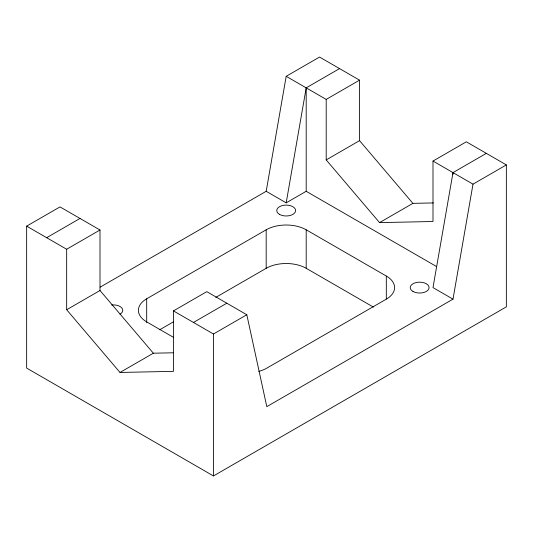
<?xml version="1.0" encoding="UTF-8"?>
<svg xmlns="http://www.w3.org/2000/svg" width="533" height="533" viewBox="0 0 533 533"><rect width="100%" height="100%" fill="white"/><g stroke="black" fill="none" stroke-linecap="round" stroke-linejoin="round"><path stroke-width="0.8" d="M100.131 287.167L266.187 191.294L286.188 76.306L319.534 57.051L359.548 80.157L359.548 140.652L412.895 203.359L433.449 202.933M266.187 191.294L286.188 202.846L306.195 87.852L339.541 68.604M486.343 153.357L452.997 172.612L432.996 287.6L452.997 299.153L473.004 184.158L506.35 164.91L506.35 306.855L213.466 475.949L26.65 368.09L26.65 226.145L59.996 206.897L100.004 229.996L100.004 290.498L153.357 353.206L173.092 352.799M46.657 237.698L80.003 218.45M26.65 226.145L66.665 249.251L100.004 229.996M286.188 76.306L326.203 99.404L359.548 80.157M452.997 299.153L266.813 406.646L246.812 314.756L206.797 291.651L173.452 310.906L173.452 371.348L120.012 372.454L66.665 309.746L100.004 290.498M506.35 164.91L466.335 141.811L432.996 161.059L432.996 221.501L379.556 222.614L326.203 159.9L359.548 140.652M286.188 202.846L306.195 191.294L436.447 266.493M146.688 322.545L146.688 298.786L266.187 229.796A28.296 16.336 0 0 1 306.195 229.796L386.312 276.047A28.296 16.336 0 0 1 386.312 299.153L266.813 368.143A28.296 16.336 0 0 1 258.772 371.394M159.647 329.807L173.325 321.912M215.792 297.394L266.187 268.299A28.296 16.336 0 0 1 306.195 268.299L373.433 307.121M193.459 322.452L226.805 303.204M120.012 372.454L153.357 353.206M379.556 222.614L412.895 203.359M173.452 310.906L213.466 334.004L246.812 314.756M432.996 161.059L473.004 184.158M173.152 337.169L146.688 321.885A28.296 16.336 0 0 1 146.688 298.786M452.997 172.612L452.997 174.264M386.312 276.047L386.312 298.986M326.203 99.404L326.203 159.9M306.195 87.852L306.195 191.294M306.195 229.796L306.195 268.299M266.187 229.796L266.187 268.299M213.466 334.004L213.466 475.949M66.665 249.251L66.665 309.746M111.703 304.976A9.434 5.443 0 0 1 121.711 307.821A9.434 5.443 0 0 1 120.012 314.19M412.988 291.451A9.434 5.443 0 0 0 428.765 289.013A9.434 5.443 0 0 0 417.212 282.343A9.434 5.443 0 0 0 412.988 291.451M279.519 214.393A9.434 5.443 0 0 0 295.302 211.954A9.434 5.443 0 0 0 283.749 205.285A9.434 5.443 0 0 0 279.519 214.393"/></g></svg>
